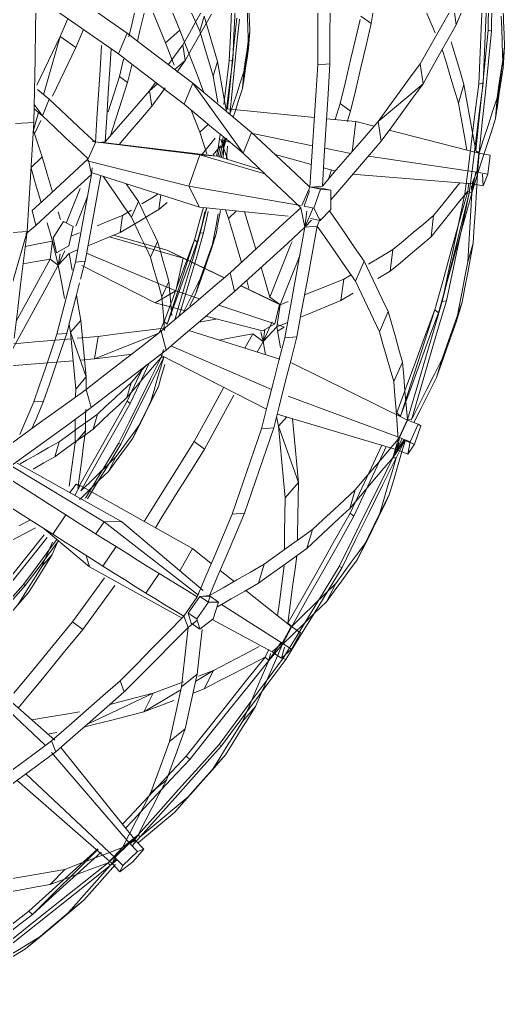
# Model space of a CAD drawing. Header units: inches. Extents: x -1427 to 2274, y -2183 to 260.
# Drawn here: x 799.29 to 802.6, y -437.82 to -431.18 of the extents above; entities that cross this region are included whole.
import ezdxf

# ---------------------------------------------------------------- set-up
doc = ezdxf.new("R2010")
doc.units = ezdxf.units.IN
doc.header["$MEASUREMENT"] = 0
doc.layers.add('G-IMPT', color=8, linetype='Continuous', lineweight=9)

# ---------------------------------------------------------------- blocks, each defined once
blk = doc.blocks.new('Family - ___-2596914-_A1004 - Light Fixture Schedule')
at = {"layer": 'G-IMPT'}
for p, q in [((-6.2291, -431.0868), (-6.2096, -431.2216)), ((-8.9147, -431.3013), (-8.8652, -431.1843)), ((-7.932, -431.1624), (-7.9623, -431.2651)), ((-6.7901, -431.2131), (-6.8608, -431.1614)), ((-8.7566, -431.2525), (-8.8094, -431.3766)), ((-9.0282, -431.6984), (-8.9147, -431.3013)), ((-8.8094, -431.3766), (-8.9147, -431.3013)), ((-8.5171, -431.4203), (-8.4587, -431.2787)), ((-8.0971, -431.2578), (-8.1949, -431.3449)), ((-7.6203, -431.2669), (-7.6693, -431.6552)), ((-7.6285, -431.3805), (-7.6203, -431.2669)), ((-5.9681, -431.2648), (-5.991, -431.2578)), ((-8.1367, -431.4974), (-8.1949, -431.3449)), ((-8.078, -431.3576), (-8.062, -431.466)), ((-5.8794, -431.3723), (-5.9411, -431.862)), ((-5.8897, -431.5155), (-5.8794, -431.3723)), ((-8.5107, -431.5741), (-8.4826, -431.4555)), ((-8.4265, -431.4965), (-8.4545, -431.6151)), ((-8.1327, -431.5258), (-8.062, -431.466)), ((-8.1186, -431.5439), (-8.062, -431.466)), ((-7.8403, -431.4711), (-7.8699, -431.5717)), ((-7.7602, -431.4681), (-7.7367, -431.4635)), ((-7.1559, -431.494), (-7.0724, -431.4868)), ((-6.4566, -431.4867), (-6.4365, -431.6234)), ((-8.4545, -431.6151), (-8.5107, -431.5741)), ((-7.6607, -431.5428), (-7.6693, -431.6552)), ((-8.2635, -431.6141), (-8.3048, -431.6711)), ((-8.3048, -431.6711), (-8.2497, -431.6246)), ((-8.0674, -431.764), (-8.008, -431.6203)), ((-8.008, -431.6203), (-7.6661, -432.0979)), ((-6.7427, -431.8822), (-6.4365, -431.6234)), ((-6.1568, -431.6299), (-6.1942, -431.7568)), ((-6.0558, -431.6261), (-6.0262, -431.6203)), ((-8.9904, -431.7301), (-9.0698, -431.6635)), ((-8.3048, -431.6711), (-8.2883, -431.7777)), ((-9.0923, -431.7647), (-9.0369, -431.8422)), ((-8.9904, -431.7301), (-9.0369, -431.8422)), ((-7.0373, -431.8682), (-7.0024, -431.7597)), ((-6.9316, -431.8115), (-7.0024, -431.7597)), ((-5.9303, -431.7203), (-5.9411, -431.862)), ((-9.0978, -431.9419), (-9.0631, -431.8204)), ((-9.0928, -431.7956), (-9.0369, -431.8422)), ((-7.9621, -431.955), (-8.0199, -431.8035)), ((-7.7762, -431.7943), (-7.1786, -431.854)), ((-6.9316, -431.8115), (-6.9554, -431.885)), ((-9.2204, -431.8949), (-9.0943, -431.8874)), ((-9.0467, -431.874), (-9.0909, -431.9667)), ((-7.9031, -431.9007), (-7.9621, -431.955)), ((-7.0956, -431.8623), (-6.8965, -431.8822)), ((-6.8965, -431.8822), (-6.921, -432.088)), ((-6.7707, -431.9145), (-6.8965, -431.8822)), ((-6.7427, -431.8822), (-6.7219, -432.0166)), ((-7.9128, -432.1024), (-7.9621, -431.955)), ((-7.8229, -431.9674), (-7.8349, -432.0628)), ((-7.6074, -431.9566), (-7.6661, -432.0979)), ((-7.6096, -431.9618), (-7.1908, -432.0471)), ((-6.0544, -432.0982), (-6.6671, -431.9411)), ((-8.6742, -432.026), (-8.7235, -432.1375)), ((-8.6947, -432.019), (-7.9619, -432.1087)), ((-8.6072, -432.0203), (-8.6522, -432.0242)), ((-8.6237, -432.0247), (-7.8424, -432.1184)), ((-7.819, -432.0481), (-7.869, -432.1099)), ((-7.839, -432.1195), (-7.819, -432.0481)), ((-7.8239, -432.0043), (-7.7564, -432.0228)), ((-7.7976, -432.0596), (-7.819, -432.0481)), ((-7.8148, -432.0112), (-7.7716, -432.1419)), ((-7.8113, -432.0584), (-7.802, -431.9848)), ((-7.7976, -432.0596), (-7.801, -432.0081)), ((-7.7976, -432.0596), (-7.7913, -431.9937)), ((-7.7785, -431.9948), (-7.7976, -432.0596)), ((-7.7864, -431.9978), (-7.7976, -432.0596)), ((-7.7729, -432.0501), (-7.7783, -432.1397)), ((-7.9619, -432.1087), (-8.0372, -432.3243)), ((-7.5162, -432.2392), (-7.9619, -432.1087)), ((-7.8424, -432.1184), (-7.9619, -432.1087)), ((-7.8349, -432.0628), (-7.8465, -432.1181)), ((-7.8349, -432.0628), (-7.8113, -432.0584)), ((-7.8275, -432.1234), (-7.8113, -432.0584)), ((-7.8252, -432.1241), (-7.8113, -432.0584)), ((-7.7976, -432.0596), (-7.8165, -432.127)), ((-7.8019, -432.1319), (-7.7976, -432.0596)), ((-7.4461, -432.1076), (-7.1989, -432.1751)), ((-7.1081, -432.064), (-6.9288, -432.1005)), ((-6.0529, -432.0961), (-6.0755, -432.0826)), ((-6.0699, -432.2286), (-6.0544, -432.0982)), ((-6.0529, -432.0961), (-6.0648, -432.2425)), ((-5.9778, -432.1117), (-6.0544, -432.0982)), ((-5.9934, -432.2421), (-5.9778, -432.1117)), ((-9.0392, -432.1234), (-9.1139, -432.1948)), ((-8.7394, -432.147), (-8.0372, -432.3243)), ((-8.7217, -432.1462), (-8.7015, -432.2435)), ((-7.5486, -432.2087), (-7.8424, -432.1184)), ((-6.8098, -432.1185), (-6.0699, -432.2286)), ((-8.6959, -432.199), (-8.7015, -432.2435)), ((-8.696, -432.232), (-7.9642, -432.4673)), ((-7.1164, -432.1977), (-7.0351, -432.2199)), ((-7.0617, -432.2126), (-7.0799, -432.2687)), ((-6.9216, -432.2404), (-6.102, -432.3082)), ((-6.0764, -432.2259), (-6.1029, -432.3721)), ((-6.0648, -432.2425), (-6.1029, -432.3721)), ((-6.0699, -432.2286), (-6.102, -432.3082)), ((-6.0699, -432.2286), (-5.9934, -432.2421)), ((-6.0255, -432.3217), (-6.0299, -432.2406)), ((-6.0255, -432.3217), (-5.9934, -432.2421)), ((-6.13, -432.3577), (-6.1239, -432.3027)), ((-6.1029, -432.3721), (-6.0956, -432.2946)), ((-6.102, -432.3082), (-6.0255, -432.3217)), ((-8.0372, -432.3243), (-7.2734, -432.4546)), ((-7.9642, -432.4673), (-8.0372, -432.3243)), ((-7.2086, -432.3298), (-7.2645, -432.4561)), ((-7.2479, -432.459), (-7.2119, -432.3559)), ((-7.1241, -432.3226), (-7.2032, -432.3293)), ((-7.1369, -432.3447), (-7.2032, -432.3309)), ((-7.1322, -432.3367), (-7.2032, -432.3309)), ((-7.1816, -432.4728), (-7.1369, -432.3447)), ((-7.0659, -432.3505), (-7.1369, -432.3447)), ((-7.0659, -432.3505), (-7.1322, -432.3367)), ((-7.0667, -432.4822), (-7.0659, -432.3505)), ((-6.3051, -433.1113), (-6.1202, -432.3707)), ((-6.15, -432.3762), (-6.1202, -432.3707)), ((-6.1029, -432.3721), (-6.13, -432.3577)), ((-6.1029, -432.3721), (-6.1064, -432.3208)), ((-8.4278, -432.5356), (-8.3808, -432.4277)), ((-8.2271, -432.3828), (-8.2402, -432.4822)), ((-8.1848, -432.4354), (-8.2402, -432.4822)), ((-9.1068, -432.4903), (-9.0823, -432.5919)), ((-8.9285, -432.4977), (-8.9125, -432.5516)), ((-8.4903, -432.5243), (-8.4291, -432.4874)), ((-7.9642, -432.4673), (-7.358, -432.5284)), ((-7.9579, -432.6456), (-7.9146, -432.4723)), ((-7.9271, -432.4999), (-7.9579, -432.6456)), ((-7.9352, -432.6421), (-7.9042, -432.4961)), ((-7.7651, -432.5445), (-7.7848, -432.4854)), ((-7.7111, -432.4929), (-7.7651, -432.5445)), ((-7.2709, -432.4704), (-7.2431, -432.6041)), ((-7.2479, -432.459), (-7.1816, -432.4728)), ((-7.1871, -432.4717), (-7.2431, -432.6041)), ((-7.2292, -432.4938), (-7.2431, -432.6041)), ((-7.1382, -432.5578), (-7.1816, -432.4728)), ((-7.1382, -432.5578), (-7.0667, -432.4822)), ((-8.9679, -432.7003), (-9.0048, -432.5743)), ((-8.8915, -432.5651), (-8.9621, -432.6767)), ((-8.8915, -432.5651), (-8.8259, -432.5984)), ((-8.4903, -432.5243), (-8.5064, -432.641)), ((-7.2431, -432.6041), (-7.1976, -432.5568)), ((-7.2045, -432.5439), (-7.1382, -432.5578)), ((-7.1382, -432.5474), (-7.1586, -432.597)), ((-6.3641, -432.5237), (-6.3819, -432.6691)), ((-9.3559, -433.3713), (-9.1417, -432.6333)), ((-9.2699, -432.6412), (-9.1417, -432.6333)), ((-9.1487, -432.6487), (-9.0823, -432.5919)), ((-8.8259, -432.5984), (-8.8561, -432.7306)), ((-8.8354, -432.6636), (-8.7829, -432.6424)), ((-7.9579, -432.6456), (-7.9352, -432.6421)), ((-7.2431, -432.6041), (-7.1586, -432.597)), ((-8.9679, -432.7003), (-8.9842, -432.8212)), ((-8.9679, -432.7003), (-8.928, -432.8622)), ((-8.9621, -432.6767), (-8.9402, -432.779)), ((-8.578, -432.6702), (-8.0746, -432.816)), ((-8.5508, -432.6591), (-8.185, -432.76)), ((-8.2984, -432.8093), (-8.2502, -432.7007)), ((-8.1838, -433.266), (-7.9987, -432.6904)), ((-7.9788, -432.7062), (-7.9987, -432.6904)), ((-7.8505, -432.6492), (-7.8808, -432.752)), ((-6.0931, -432.7133), (-6.1308, -432.8412)), ((-8.8561, -432.7306), (-8.9402, -432.779)), ((-8.8829, -432.7656), (-8.928, -432.8622)), ((-8.7961, -432.7594), (-8.8544, -432.7833)), ((-8.185, -432.76), (-8.0746, -432.816)), ((-7.7936, -432.9487), (-8.185, -432.76)), ((-6.6417, -432.7565), (-6.6612, -432.9052)), ((-8.928, -432.8622), (-8.9842, -432.8212)), ((-8.8544, -432.7833), (-8.928, -432.8622)), ((-8.9162, -432.7848), (-8.928, -432.8622)), ((-8.8544, -432.7833), (-8.8342, -432.8975)), ((-8.8113, -432.8421), (-8.7456, -432.8364)), ((-8.7768, -432.9597), (-8.7456, -432.8364)), ((-8.7354, -432.7814), (-8.1254, -433.0386)), ((-8.0746, -432.816), (-8.1254, -433.0386)), ((-7.7953, -432.9502), (-8.0746, -432.816)), ((-6.8979, -432.9726), (-6.8386, -432.8365)), ((-8.7681, -432.8662), (-8.2671, -433.1201)), ((-6.6612, -432.9052), (-6.7452, -432.9553)), ((-8.1728, -432.9738), (-8.2207, -433.0796)), ((-7.9585, -432.9561), (-7.9883, -433.0575)), ((-7.7543, -432.9154), (-7.7234, -433.0436)), ((-7.6256, -433.0214), (-7.6411, -432.9683)), ((-6.9767, -432.9583), (-6.997, -433.1054)), ((-6.9767, -432.9583), (-6.9281, -432.929)), ((-8.2671, -433.1201), (-8.1254, -433.0386)), ((-8.1254, -433.0386), (-7.9631, -433.0925)), ((-7.418, -433.1315), (-7.6812, -433.005)), ((-7.4835, -433.0982), (-7.6797, -433.0036)), ((-8.0301, -433.1404), (-7.9883, -433.0575)), ((-7.4835, -433.0982), (-7.418, -433.1315)), ((-7.4828, -433.0821), (-7.418, -433.1295)), ((-7.4119, -433.1339), (-7.358, -433.1122)), ((-6.9131, -433.0554), (-6.997, -433.1054)), ((-6.3051, -433.1113), (-6.2766, -433.1068)), ((-8.2671, -433.1201), (-8.0596, -433.1743)), ((-7.8318, -433.1361), (-7.4481, -433.2637)), ((-7.4481, -433.2637), (-7.418, -433.1315)), ((-7.4119, -433.1339), (-7.4359, -433.2849)), ((-6.5901, -433.8938), (-6.3567, -433.1677)), ((-6.3315, -433.1877), (-6.3567, -433.1677)), ((-6.1697, -433.1158), (-6.2079, -433.2454)), ((-8.7735, -433.2401), (-8.8455, -433.3213)), ((-7.969, -433.2533), (-7.8527, -433.2315)), ((-7.9194, -433.2109), (-7.5323, -433.3121)), ((-6.7347, -433.3178), (-6.6739, -433.1807)), ((-8.8455, -433.3213), (-8.8549, -433.2691)), ((-8.2399, -433.326), (-8.2041, -433.249)), ((-8.1838, -433.266), (-8.2041, -433.249)), ((-8.0353, -433.3099), (-7.4146, -433.5059)), ((-7.4481, -433.2637), (-7.5323, -433.3121)), ((-7.4663, -433.2507), (-7.5287, -433.3845)), ((-7.4359, -433.2849), (-7.5287, -433.3845)), ((-7.5164, -433.3037), (-7.5287, -433.3845)), ((-7.3624, -433.2548), (-7.4359, -433.2849)), ((-7.4359, -433.2849), (-7.4104, -433.429)), ((-7.4334, -433.2692), (-7.3856, -433.2873)), ((-7.4309, -433.3134), (-7.3856, -433.2873)), ((-8.9372, -433.3355), (-8.8702, -433.3297)), ((-8.7367, -433.6268), (-8.8455, -433.3213)), ((-8.8, -433.3627), (-8.6561, -433.3501)), ((-8.2452, -433.3301), (-8.681, -433.5036)), ((-8.6561, -433.3501), (-8.681, -433.5036)), ((-8.2249, -433.3144), (-8.1914, -433.4432)), ((-7.6529, -433.4306), (-7.5997, -433.3328)), ((-7.5287, -433.3845), (-7.5997, -433.3328)), ((-7.5448, -433.3195), (-7.5287, -433.3845)), ((-7.3815, -433.3591), (-7.2988, -433.3519)), ((-8.2103, -433.4397), (-8.2261, -433.4933)), ((-8.1584, -433.415), (-7.4717, -433.7125)), ((-7.5287, -433.3845), (-7.5684, -433.4573)), ((-7.5125, -433.475), (-7.5287, -433.3845)), ((-8.681, -433.5036), (-8.7777, -433.5117)), ((-8.2324, -433.4747), (-7.5061, -433.8473)), ((-8.2261, -433.4933), (-8.2079, -433.4927)), ((-6.3059, -433.5029), (-6.3436, -433.6308)), ((-6.5417, -433.9215), (-7.336, -433.5307)), ((-6.5762, -433.5253), (-6.6366, -433.6587)), ((-8.7367, -433.6268), (-8.8093, -433.7099)), ((-8.7367, -433.6268), (-8.738, -433.7115)), ((-8.4296, -433.6664), (-8.4592, -433.767)), ((-8.2445, -433.6925), (-8.4183, -434.0442)), ((-8.2445, -433.6925), (-8.2956, -433.7927)), ((-8.8099, -433.7636), (-8.8093, -433.7099)), ((-8.7378, -433.7115), (-8.703, -433.8366)), ((-7.358, -433.7574), (-6.597, -434.0405)), ((-9.0951, -433.7974), (-9.0282, -433.7916)), ((-8.4566, -433.7919), (-8.4365, -433.809)), ((-8.6604, -433.8808), (-8.6906, -433.9834)), ((-7.4247, -433.9635), (-7.4366, -433.8977)), ((-7.4321, -433.8802), (-6.613, -434.1248)), ((-7.3678, -433.8994), (-7.4247, -433.9635)), ((-6.5901, -433.8938), (-6.6157, -433.8723)), ((-8.3662, -433.9433), (-8.4183, -434.0442)), ((-7.5403, -433.9815), (-7.4559, -433.9742)), ((-7.2874, -434.3489), (-7.4247, -433.9635)), ((-6.5436, -433.9182), (-6.5999, -434.0394)), ((-6.597, -434.0405), (-6.5417, -433.9215)), ((-6.5436, -433.9182), (-6.5163, -433.9195)), ((-6.4695, -433.9505), (-6.5417, -433.9215)), ((-6.5247, -434.0695), (-6.4695, -433.9505)), ((-6.4955, -434.087), (-6.4514, -433.9614)), ((-6.4514, -433.9614), (-6.4695, -433.9505)), ((-8.7426, -433.995), (-8.8139, -434.077)), ((-6.597, -434.0405), (-6.613, -434.1248)), ((-6.597, -434.0405), (-6.5247, -434.0695)), ((-8.9227, -434.069), (-8.9528, -434.1715)), ((-8.5158, -434.0818), (-8.5002, -434.0857)), ((-7.9297, -434.1195), (-7.9998, -434.0684)), ((-6.6434, -434.1805), (-6.5788, -434.0478)), ((-6.6052, -434.0508), (-6.6434, -434.1805)), ((-6.6434, -434.1805), (-6.559, -434.0557)), ((-6.6033, -434.0752), (-6.6434, -434.1805)), ((-6.558, -434.0561), (-6.6206, -434.1797)), ((-6.613, -434.1248), (-6.5677, -434.058)), ((-6.5677, -434.058), (-6.4955, -434.087)), ((-6.5408, -434.1538), (-6.5247, -434.0695)), ((-6.5408, -434.1538), (-6.4955, -434.087)), ((-8.5344, -434.1727), (-8.5857, -434.2718)), ((-6.613, -434.1248), (-6.5408, -434.1538)), ((-9.2505, -434.2342), (-8.6149, -434.6159)), ((-9.2089, -434.2163), (-8.4974, -434.6143)), ((-6.6434, -434.1805), (-6.6206, -434.1797)), ((-8.8066, -434.3599), (-8.8496, -434.4173)), ((-8.778, -434.3688), (-8.8156, -434.4363)), ((-8.8066, -434.3599), (-8.7829, -434.3734)), ((-8.8066, -434.3599), (-8.7829, -434.3673)), ((-8.778, -434.3688), (-8.012, -434.7984)), ((-7.2874, -434.3489), (-7.379, -434.4537)), ((-6.9001, -434.3988), (-6.9375, -434.5256)), ((-6.6667, -434.4318), (-6.8858, -434.8754)), ((-6.6667, -434.4318), (-6.7311, -434.5581)), ((-8.9654, -434.7013), (-8.8771, -434.5699)), ((-7.7395, -434.564), (-7.6551, -434.5567)), ((-6.9341, -434.5571), (-6.9088, -434.5787)), ((-9.1969, -434.6448), (-9.1187, -434.6038)), ((-8.6727, -434.6983), (-8.6149, -434.6159)), ((-8.4974, -434.6143), (-8.6149, -434.6159)), ((-8.6149, -434.6159), (-7.9706, -435.1184)), ((-7.9383, -435.0853), (-8.4974, -434.6143)), ((-9.0235, -434.6643), (-8.7146, -434.9239)), ((-7.1912, -434.6692), (-7.2294, -434.7986)), ((-8.9331, -434.756), (-8.969, -434.8392)), ((-6.8202, -434.7481), (-6.8858, -434.8754)), ((-8.5335, -434.7858), (-8.6236, -434.9199)), ((-8.012, -434.7984), (-8.0971, -434.9515)), ((-7.8829, -434.9003), (-8.012, -434.7984)), ((-8.969, -434.8392), (-9.0401, -434.9214)), ((-8.7373, -434.8471), (-8.7146, -434.9239)), ((-8.0823, -435.2745), (-8.7146, -434.9239)), ((-8.2397, -434.9692), (-8.3297, -435.1031)), ((-7.7264, -435.0238), (-7.8219, -434.9484)), ((-7.522, -434.9066), (-7.5601, -435.0359)), ((-7.0088, -434.9227), (-6.9891, -434.9277)), ((-9.1318, -435.1002), (-9.2043, -435.1837)), ((-9.1534, -435.0524), (-9.1664, -435.0446)), ((-7.3366, -435.3314), (-7.6475, -435.0861)), ((-7.0323, -435.0374), (-7.097, -435.1624)), ((-7.9799, -435.1279), (-8.0701, -435.2622)), ((-7.9612, -435.1263), (-8.0407, -435.2396)), ((-7.9821, -435.28), (-7.9024, -435.1664)), ((-7.9609, -435.1263), (-7.8953, -435.1206)), ((-7.9609, -435.126), (-7.892, -435.1251)), ((-7.9609, -435.126), (-7.9024, -435.1664)), ((-7.9063, -435.172), (-7.8911, -435.125)), ((-7.9024, -435.1664), (-7.8326, -435.1654)), ((-7.8326, -435.1654), (-7.8911, -435.125)), ((-7.8692, -435.2785), (-7.8326, -435.1654)), ((-7.8142, -435.1818), (-7.3996, -435.4446)), ((-8.8314, -435.3009), (-8.7613, -435.3521)), ((-8.0701, -435.2622), (-8.0415, -435.3377)), ((-7.9798, -435.2878), (-8.0415, -435.3377)), ((-8.0407, -435.2396), (-7.9821, -435.28)), ((-8.0407, -435.2396), (-8.0202, -435.3089)), ((-7.9821, -435.28), (-7.9616, -435.3493)), ((-7.9616, -435.3493), (-7.8692, -435.2785)), ((-7.8766, -435.2842), (-7.4671, -435.5058)), ((-8.0202, -435.3089), (-7.9616, -435.3493)), ((-7.3996, -435.4446), (-7.3366, -435.3314)), ((-7.3335, -435.331), (-7.3992, -435.458)), ((-7.3591, -435.3092), (-7.3335, -435.331)), ((-7.2725, -435.3742), (-7.3346, -435.3327)), ((-7.3355, -435.4874), (-7.2725, -435.3742)), ((-7.4887, -435.4886), (-7.5158, -435.5414)), ((-7.4058, -435.4381), (-7.4902, -435.5632)), ((-7.3992, -435.458), (-7.4902, -435.5632)), ((-7.3996, -435.4446), (-7.4671, -435.5058)), ((-7.403, -435.5486), (-7.3817, -435.4731)), ((-7.403, -435.5486), (-7.3355, -435.4874)), ((-7.3996, -435.4446), (-7.3355, -435.4874)), ((-9.6555, -435.5449), (-9.0202, -436.1397)), ((-9.6125, -435.5283), (-8.9514, -436.1084)), ((-7.4902, -435.5632), (-7.5158, -435.5414)), ((-7.4902, -435.5632), (-7.4774, -435.5152)), ((-7.4623, -435.509), (-7.403, -435.5486)), ((-7.3732, -435.556), (-7.3914, -435.5485)), ((-7.868, -435.6328), (-7.9892, -435.7046)), ((-7.9707, -435.6715), (-7.868, -435.6328)), ((-7.868, -435.6328), (-7.9324, -435.7581)), ((-7.9786, -435.6565), (-8.0864, -435.7438)), ((-8.5059, -435.7035), (-8.4773, -435.7788)), ((-8.0911, -435.765), (-8.3439, -435.9147)), ((-7.9324, -435.7581), (-8.0072, -435.7865)), ((-8.2789, -435.7874), (-8.7287, -435.9988)), ((-8.2789, -435.7874), (-8.3439, -435.9147)), ((-7.5805, -435.8781), (-7.6702, -435.9817)), ((-8.0609, -436.0305), (-8.1688, -436.1179)), ((-8.9371, -436.0556), (-9.0033, -436.0672)), ((-8.9448, -436.1879), (-8.9734, -436.1125)), ((-8.9106, -436.1579), (-8.3984, -436.7963)), ((-7.8131, -436.147), (-7.8295, -436.1372)), ((-8.9753, -436.1919), (-8.4415, -436.813)), ((-8.0297, -436.2393), (-8.0549, -436.2178)), ((-7.7859, -436.2073), (-7.8773, -436.3126)), ((-8.5418, -436.909), (-9.1492, -436.3388)), ((-8.0403, -436.4956), (-7.8773, -436.3126)), ((-8.5608, -436.9517), (-9.2107, -436.3822)), ((-8.1899, -436.3804), (-8.2957, -436.4661)), ((-8.0403, -436.4956), (-8.1313, -436.5995)), ((-8.3823, -436.7549), (-8.5882, -436.9462)), ((-8.3823, -436.7549), (-8.4904, -436.8423)), ((-8.3823, -436.7549), (-8.4332, -436.8108)), ((-8.3823, -436.7549), (-8.4154, -436.8039)), ((-8.3699, -436.7696), (-8.3823, -436.7549)), ((-8.4415, -436.813), (-8.5418, -436.909)), ((-8.3984, -436.7963), (-8.4415, -436.813)), ((-8.4415, -436.813), (-8.3876, -436.8693)), ((-8.3699, -436.7696), (-8.4242, -436.8311)), ((-8.3984, -436.7963), (-8.3445, -436.8527)), ((-8.6554, -436.8537), (-9.1053, -437.2988)), ((-8.4904, -436.8423), (-8.5882, -436.9462)), ((-8.3876, -436.8693), (-8.4879, -436.9653)), ((-8.3445, -436.8527), (-8.4182, -436.9384)), ((-8.3876, -436.8693), (-8.3445, -436.8527)), ((-8.5726, -436.9643), (-8.5882, -436.9462)), ((-8.5318, -436.9194), (-8.5726, -436.9643)), ((-8.5254, -436.9261), (-8.5726, -436.9643)), ((-8.5418, -436.909), (-8.5608, -436.9517)), ((-8.5068, -437.008), (-8.5608, -436.9517)), ((-8.5418, -436.909), (-8.4879, -436.9653)), ((-8.5068, -437.008), (-8.4182, -436.9384)), ((-8.8843, -436.991), (-8.9835, -437.0943)), ((-8.4879, -436.9653), (-8.5068, -437.008)), ((-8.7542, -437.2006), (-8.8609, -437.2869)), ((-9.1289, -437.2768), (-9.1053, -437.2988)), ((-9.0435, -437.446), (-9.1517, -437.5335))]:
    blk.add_line(p, q, dxfattribs=at)
at = {"layer": 'G-IMPT', "flags": 128}
for points in [[(-8.1949, -431.3449), (-8.2693, -431.1668), (-8.3437, -430.9886), (-8.4181, -430.8105), (-8.4925, -430.6324)], [(-8.3617, -430.6195), (-8.3173, -430.7264), (-8.2439, -430.9036), (-8.1705, -431.0807), (-8.0971, -431.2578)], [(-7.729, -430.7831), (-7.7368, -430.9543), (-7.7446, -431.1256), (-7.7524, -431.2969), (-7.7602, -431.4681)], [(-7.1555, -430.7509), (-7.1556, -430.9367), (-7.1557, -431.1225), (-7.1558, -431.3082), (-7.1559, -431.494)], [(-7.0724, -431.4868), (-7.0721, -431.301), (-7.0717, -431.1152), (-7.0713, -430.9294), (-7.0709, -430.7436)], [(-6.2096, -431.2216), (-6.1613, -431.1067), (-6.113, -430.9918), (-6.0647, -430.8769), (-6.0164, -430.762)], [(-6.0164, -430.762), (-6.0263, -430.9781), (-6.0361, -431.1941), (-6.046, -431.4101), (-6.0558, -431.6261)], [(-6.0262, -431.6203), (-6.0163, -431.4043), (-6.0063, -431.1883), (-5.9963, -430.9722), (-5.9864, -430.7562)], [(-5.991, -431.2578), (-5.9891, -431.0739), (-5.9871, -430.89), (-5.9856, -430.7466)], [(-5.9625, -430.746), (-5.9641, -430.8956), (-5.9661, -431.0802), (-5.9681, -431.2648)], [(-7.7367, -431.4635), (-7.7288, -431.2923), (-7.7209, -431.121), (-7.7131, -430.9497), (-7.7061, -430.7991)], [(-6.7287, -430.8336), (-6.7412, -430.9108), (-6.7656, -431.0619), (-6.7901, -431.2131)], [(-8.4587, -431.2787), (-8.5993, -431.1796), (-8.7398, -431.0804), (-8.8804, -430.9812), (-9.0209, -430.882)], [(-7.9623, -431.2651), (-7.9953, -431.1899), (-8.0284, -431.1146), (-8.0614, -431.0394), (-8.0945, -430.9641)], [(-7.6203, -431.2669), (-7.6229, -431.1971), (-7.6255, -431.1273), (-7.6281, -431.0574), (-7.6307, -430.9876)], [(-9.0943, -431.8874), (-9.0908, -431.672), (-9.0872, -431.4566), (-9.0837, -431.2412), (-9.0801, -431.0258)], [(-9.0801, -431.0258), (-8.9394, -431.1245), (-8.7986, -431.2231), (-8.6578, -431.3217), (-8.5171, -431.4203)], [(-7.8976, -431.0406), (-7.9427, -431.1198), (-7.9878, -431.1991), (-8.0329, -431.2783), (-8.078, -431.3576)], [(-6.3524, -431.2752), (-6.3941, -431.1802), (-6.4358, -431.0853), (-6.4775, -430.9904)], [(-5.8794, -431.3723), (-5.8827, -431.2842), (-5.8859, -431.1962), (-5.8892, -431.1081), (-5.8925, -431.0201)], [(-8.4463, -431.3021), (-8.4265, -431.2183), (-8.3984, -431.0997)], [(-7.6386, -431.0993), (-7.6361, -431.1696), (-7.6335, -431.2399), (-7.631, -431.3102), (-7.6285, -431.3805)], [(-6.2291, -431.0868), (-6.286, -431.1868), (-6.3429, -431.2868), (-6.3998, -431.3867), (-6.4566, -431.4867)], [(-8.3423, -431.1407), (-8.3704, -431.2593), (-8.3877, -431.3326)], [(-8.062, -431.466), (-8.0171, -431.3864), (-7.9721, -431.3067), (-7.9271, -431.2271), (-7.8822, -431.1474)], [(-7.932, -431.1624), (-7.909, -431.2396), (-7.8861, -431.3168), (-7.8632, -431.394), (-7.8403, -431.4711)], [(-7.7722, -431.7947), (-7.7591, -431.6665), (-7.7423, -431.503), (-7.7256, -431.3396), (-7.7088, -431.1761)], [(-7.6907, -431.1817), (-7.7075, -431.3464), (-7.7243, -431.5112), (-7.7411, -431.676), (-7.7569, -431.8311)], [(-7.0024, -431.7597), (-6.967, -431.6102), (-6.9316, -431.4606), (-6.8962, -431.311), (-6.8662, -431.1843)], [(-5.9024, -431.1609), (-5.8992, -431.2496), (-5.8961, -431.3382), (-5.8929, -431.4269), (-5.8897, -431.5155)], [(-6.7901, -431.2131), (-6.8254, -431.3627), (-6.8608, -431.5123), (-6.8962, -431.6619), (-6.9316, -431.8115)], [(-6.4365, -431.6234), (-6.3798, -431.523), (-6.3231, -431.4225), (-6.2664, -431.3221), (-6.2096, -431.2216)], [(-9.0737, -431.6329), (-8.9942, -431.4671), (-8.9147, -431.3013)], [(-8.008, -431.6203), (-8.1207, -431.5349), (-8.2334, -431.4495), (-8.3461, -431.3641), (-8.4587, -431.2787)], [(-8.0971, -431.2578), (-8.0387, -431.4093), (-7.9803, -431.5609), (-7.9332, -431.6831)], [(-7.8699, -431.5717), (-7.893, -431.4951), (-7.9161, -431.4184), (-7.9392, -431.3418), (-7.9623, -431.2651)], [(-7.6607, -431.5428), (-7.6506, -431.4738), (-7.6405, -431.4048), (-7.6304, -431.3359), (-7.6203, -431.2669)], [(-6.0755, -432.0826), (-6.0544, -431.8764), (-6.0333, -431.6702), (-6.0121, -431.464), (-5.991, -431.2578)], [(-5.9681, -431.2648), (-5.9893, -431.4726), (-6.0105, -431.6805), (-6.0317, -431.8883), (-6.0529, -432.0961)], [(-8.8094, -431.3766), (-8.8885, -431.5424), (-8.9676, -431.7082)], [(-8.6324, -431.3634), (-8.6428, -431.5291), (-8.6533, -431.6947), (-8.6638, -431.8604), (-8.6742, -432.026)], [(-8.6072, -432.0203), (-8.5969, -431.8547), (-8.5867, -431.689), (-8.5764, -431.5234), (-8.5679, -431.3847)], [(-8.078, -431.3576), (-8.1347, -431.436), (-8.176, -431.493)], [(-7.6285, -431.3805), (-7.6387, -431.4491), (-7.6489, -431.5178), (-7.6591, -431.5865), (-7.6693, -431.6552)], [(-6.2436, -431.3379), (-6.2146, -431.4352), (-6.1857, -431.5326), (-6.1568, -431.6299)], [(-5.9303, -431.7203), (-5.9176, -431.6333), (-5.9048, -431.5463), (-5.8921, -431.4593), (-5.8794, -431.3723)], [(-8.5171, -431.4203), (-8.4047, -431.5062), (-8.2922, -431.5921), (-8.1798, -431.678), (-8.0674, -431.764)], [(-6.1942, -431.7568), (-6.2233, -431.6601), (-6.2524, -431.5634), (-6.2815, -431.4667), (-6.3047, -431.3899)], [(-7.8403, -431.4711), (-7.8242, -431.5608), (-7.8081, -431.6506), (-7.7919, -431.7403), (-7.779, -431.8126)], [(-7.7602, -431.4681), (-7.7789, -431.6168), (-7.7975, -431.7655)], [(-7.7803, -431.8114), (-7.774, -431.761), (-7.7554, -431.6123), (-7.7367, -431.4635)], [(-7.1559, -431.494), (-7.1691, -431.703), (-7.1823, -431.9119), (-7.1955, -432.1209), (-7.2086, -432.3298)], [(-7.1241, -432.3226), (-7.1112, -432.1137), (-7.0983, -431.9047), (-7.0853, -431.6958), (-7.0724, -431.4868)], [(-6.4566, -431.4867), (-6.5281, -431.5856), (-6.5997, -431.6844), (-6.6712, -431.7833), (-6.7427, -431.8822)], [(-5.8897, -431.5155), (-5.9026, -431.6022), (-5.9154, -431.6888), (-5.9283, -431.7754), (-5.9411, -431.862)], [(-8.5885, -431.8161), (-8.5496, -431.6951), (-8.5107, -431.5741)], [(-7.838, -431.7522), (-7.854, -431.662), (-7.8699, -431.5717)], [(-7.7552, -431.8325), (-7.7336, -431.7663), (-7.7093, -431.6918), (-7.685, -431.6173), (-7.6607, -431.5428)], [(-8.4545, -431.6151), (-8.4937, -431.7359), (-8.5329, -431.8568), (-8.5721, -431.9776)], [(-8.2883, -431.7777), (-8.2317, -431.6998), (-8.1975, -431.6527)], [(-7.6074, -431.9566), (-7.7076, -431.8725), (-7.8077, -431.7884), (-7.9079, -431.7043), (-8.008, -431.6203)], [(-6.7219, -432.0166), (-6.6505, -431.9183), (-6.5792, -431.82), (-6.5078, -431.7217), (-6.4365, -431.6234)], [(-6.1568, -431.6299), (-6.1365, -431.7431), (-6.1162, -431.8562), (-6.0959, -431.9694), (-6.0755, -432.0826)], [(-6.0558, -431.6261), (-6.0793, -431.8136), (-6.1029, -432.0011), (-6.1264, -432.1887), (-6.15, -432.3762)], [(-6.1202, -432.3707), (-6.0967, -432.1831), (-6.0732, -431.9955), (-6.0497, -431.8079), (-6.0262, -431.6203)], [(-8.3048, -431.6711), (-8.3804, -431.7584), (-8.456, -431.8457), (-8.5316, -431.933), (-8.6072, -432.0203)], [(-7.6693, -431.6552), (-7.6938, -431.7306), (-7.7183, -431.806), (-7.733, -431.8512)], [(-8.6742, -432.026), (-8.7532, -431.9521), (-8.8323, -431.8781), (-8.9113, -431.8041), (-8.9904, -431.7301)], [(-8.5133, -432.0388), (-8.4383, -431.9517), (-8.3633, -431.8647), (-8.2883, -431.7777)], [(-8.0674, -431.764), (-7.9671, -431.8474), (-7.8667, -431.9309), (-7.7664, -432.0144), (-7.6661, -432.0979)], [(-6.1377, -432.0769), (-6.154, -431.9845), (-6.1741, -431.8706), (-6.1942, -431.7568)], [(-6.0529, -432.0961), (-6.0223, -432.0022), (-5.9916, -431.9082), (-5.961, -431.8142), (-5.9303, -431.7203)], [(-9.0369, -431.8422), (-8.9585, -431.916), (-8.8802, -431.9899), (-8.8019, -432.0637), (-8.7235, -432.1375)], [(-9.1417, -432.6333), (-9.1299, -432.4468), (-9.118, -432.2603), (-9.1062, -432.0739), (-9.0943, -431.8874)], [(-6.7427, -431.8822), (-6.838, -431.9923), (-6.9334, -432.1024), (-7.0287, -432.2125), (-7.1241, -432.3226)], [(-5.9411, -431.862), (-5.972, -431.9571), (-6.0029, -432.0522), (-6.0339, -432.1474), (-6.0648, -432.2425)], [(-9.098, -431.9453), (-9.0777, -432.0067), (-9.0392, -432.1234)], [(-7.2086, -432.3298), (-7.3083, -432.2365), (-7.408, -432.1432), (-7.5077, -432.0499), (-7.6074, -431.9566)], [(-7.9516, -432.1138), (-7.9054, -432.0563), (-7.8558, -431.9945)], [(-7.0663, -432.4162), (-7.0057, -432.3459), (-6.9111, -432.2361), (-6.8165, -432.1263), (-6.7219, -432.0166)], [(-7.6661, -432.0979), (-7.5673, -432.1911), (-7.4685, -432.2842), (-7.3697, -432.3773), (-7.2709, -432.4704)], [(-8.7235, -432.1375), (-8.8193, -432.2257), (-8.9152, -432.3139), (-9.011, -432.4021), (-9.1068, -432.4903)], [(-9.0392, -432.1234), (-9.0023, -432.2482), (-8.9684, -432.3629)], [(-9.0458, -432.4342), (-9.0785, -432.3223), (-9.1142, -432.2002)], [(-9.0823, -432.5919), (-8.9871, -432.5048), (-8.8919, -432.4177), (-8.7967, -432.3306), (-8.7015, -432.2435)], [(-8.7015, -432.2435), (-8.729, -432.3931), (-8.7564, -432.5428), (-8.7838, -432.6924), (-8.8113, -432.8421)], [(-6.0648, -432.2425), (-6.0718, -432.3602), (-6.0789, -432.4779), (-6.086, -432.5956), (-6.0931, -432.7133)], [(-8.7456, -432.8364), (-8.7179, -432.6868), (-8.6901, -432.5371), (-8.6623, -432.3875), (-8.637, -432.251)], [(-8.6221, -432.2557), (-8.5829, -432.3123), (-8.5312, -432.3867), (-8.4795, -432.4612), (-8.4278, -432.5356)], [(-8.3808, -432.4277), (-8.4327, -432.3523), (-8.4641, -432.3066)], [(-6.3641, -432.5237), (-6.3015, -432.4458), (-6.2389, -432.3679), (-6.1854, -432.3013)], [(-8.8714, -432.5718), (-8.8353, -432.4814), (-8.779, -432.3403)], [(-8.3575, -432.4443), (-8.2911, -432.4043), (-8.2456, -432.3768)], [(-6.13, -432.3577), (-6.193, -432.4355), (-6.256, -432.5134), (-6.3189, -432.5912), (-6.3819, -432.6691)], [(-6.3567, -433.1677), (-6.3, -432.9652), (-6.2433, -432.7627), (-6.1867, -432.5602), (-6.13, -432.3577)], [(-6.1029, -432.3721), (-6.1601, -432.576), (-6.2172, -432.7799), (-6.2744, -432.9838), (-6.3315, -433.1877)], [(-6.15, -432.3762), (-6.1888, -432.56), (-6.2276, -432.7437), (-6.2664, -432.9275), (-6.3051, -433.1113)], [(-6.2766, -433.1068), (-6.2375, -432.9228), (-6.1984, -432.7387), (-6.1593, -432.5547), (-6.1202, -432.3707)], [(-6.1308, -432.8412), (-6.1238, -432.724), (-6.1169, -432.6067), (-6.1099, -432.4894), (-6.1029, -432.3721)], [(-8.7281, -432.3931), (-8.7793, -432.5223), (-8.809, -432.597)], [(-8.2502, -432.7007), (-8.2829, -432.6324), (-8.3155, -432.5642), (-8.3482, -432.496), (-8.3808, -432.4277)], [(-8.2402, -432.4822), (-8.3067, -432.5219), (-8.3733, -432.5616), (-8.4399, -432.6013), (-8.5064, -432.641)], [(-7.9987, -432.6904), (-7.9538, -432.5298), (-7.9371, -432.4701)], [(-7.9133, -432.4725), (-7.9335, -432.5445), (-7.9788, -432.7062)], [(-7.8808, -432.752), (-7.8655, -432.6719), (-7.8502, -432.5917), (-7.8349, -432.5116)], [(-7.8201, -432.4896), (-7.8353, -432.5694), (-7.8505, -432.6492)], [(-7.2709, -432.4704), (-7.3917, -432.5817), (-7.5126, -432.6929), (-7.6334, -432.8042), (-7.7543, -432.9154)], [(-7.6555, -432.4985), (-7.6225, -432.61), (-7.5797, -432.7547)], [(-6.8386, -432.8365), (-6.904, -432.7413), (-6.9694, -432.6461), (-7.0349, -432.5509), (-7.0756, -432.4916)], [(-8.6628, -432.5939), (-8.5766, -432.5591), (-8.4903, -432.5243)], [(-8.4278, -432.5356), (-8.3955, -432.6041), (-8.3631, -432.6725), (-8.3308, -432.7409), (-8.2984, -432.8093)], [(-7.6773, -432.8446), (-7.7186, -432.7034), (-7.7651, -432.5445)], [(-6.6417, -432.7565), (-6.5723, -432.6983), (-6.5029, -432.6401), (-6.4335, -432.5819), (-6.3641, -432.5237)], [(-9.2289, -433.3626), (-9.2071, -433.1803), (-9.1853, -432.998), (-9.1635, -432.8156), (-9.1417, -432.6333)], [(-8.5064, -432.641), (-8.5934, -432.6765), (-8.6804, -432.7121), (-8.726, -432.7308)], [(-7.9579, -432.6456), (-8.0051, -432.8056), (-8.0524, -432.9655), (-8.0996, -433.1254), (-8.1323, -433.2359)], [(-8.1037, -433.2131), (-8.0778, -433.1253), (-8.0303, -432.9642), (-7.9827, -432.8031), (-7.9352, -432.6421)], [(-7.7234, -433.0436), (-7.6033, -432.9337), (-7.4832, -432.8238), (-7.3632, -432.714), (-7.2431, -432.6041)], [(-7.2431, -432.6041), (-7.2777, -432.7928), (-7.3123, -432.9816), (-7.3469, -433.1703), (-7.3815, -433.3591)], [(-7.2988, -433.3519), (-7.2637, -433.1632), (-7.2287, -432.9745), (-7.1936, -432.7857), (-7.1586, -432.597)], [(-7.1586, -432.597), (-7.0934, -432.6909), (-7.0283, -432.7848), (-6.9631, -432.8787), (-6.8979, -432.9726)], [(-9.1539, -432.7352), (-9.0764, -432.7206), (-8.9679, -432.7003)], [(-8.1728, -432.9738), (-8.1922, -432.9056), (-8.2115, -432.8373), (-8.2309, -432.769), (-8.2502, -432.7007)], [(-8.2041, -433.249), (-8.1527, -433.1093), (-8.1014, -432.9697), (-8.0501, -432.83), (-7.9987, -432.6904)], [(-7.9788, -432.7062), (-8.0301, -432.8462), (-8.0813, -432.9861), (-8.1325, -433.1261), (-8.1838, -433.266)], [(-7.8505, -432.6492), (-7.8775, -432.7259), (-7.9045, -432.8026), (-7.9315, -432.8793), (-7.9585, -432.9561)], [(-7.4828, -433.0821), (-7.4118, -432.9041), (-7.3408, -432.7262), (-7.3315, -432.7029)], [(-6.3819, -432.6691), (-6.4517, -432.7281), (-6.5216, -432.7871), (-6.5914, -432.8462), (-6.6612, -432.9052)], [(-6.0931, -432.7133), (-6.1122, -432.8139), (-6.1314, -432.9145), (-6.1506, -433.0151), (-6.1697, -433.1158)], [(-7.9883, -433.0575), (-7.9614, -432.9811), (-7.9346, -432.9047), (-7.9077, -432.8284), (-7.8808, -432.752)], [(-6.8092, -432.8574), (-6.7255, -432.8069), (-6.6417, -432.7565)], [(-9.2149, -433.2453), (-9.1428, -433.1128), (-9.0635, -432.967), (-8.9842, -432.8212)], [(-8.9842, -432.8212), (-9.0934, -432.8413), (-9.1682, -432.855)], [(-8.8113, -432.8421), (-8.8427, -432.9654), (-8.8742, -433.0888), (-8.9057, -433.2122), (-8.9372, -433.3355)], [(-8.2984, -432.8093), (-8.279, -432.8769), (-8.2596, -432.9444), (-8.2401, -433.012), (-8.2207, -433.0796)], [(-7.2767, -432.7928), (-7.3413, -432.9557), (-7.4119, -433.1339)], [(-6.6739, -433.1807), (-6.7151, -433.0947), (-6.7562, -433.0086), (-6.7974, -432.9225), (-6.8386, -432.8365)], [(-6.2079, -433.2454), (-6.1886, -433.1444), (-6.1693, -433.0433), (-6.1501, -432.9423), (-6.1308, -432.8412)], [(-8.928, -432.8622), (-9.0074, -433.0079), (-9.0869, -433.1536), (-9.1664, -433.2993), (-9.2409, -433.4359)], [(-8.8867, -433.0918), (-8.9073, -432.977), (-8.928, -432.8622)], [(-7.543, -432.8786), (-7.5294, -432.9247), (-7.4828, -433.0821)], [(-7.7543, -432.9154), (-7.8719, -433.0152), (-7.9896, -433.1149), (-8.1072, -433.2146), (-8.2249, -433.3144)], [(-8.1534, -433.2075), (-8.1599, -433.1296), (-8.1663, -433.0517), (-8.1728, -432.9738)], [(-7.9585, -432.9561), (-8.0002, -433.0386), (-8.0419, -433.1212), (-8.0755, -433.1877)], [(-7.2458, -433.0669), (-7.1943, -433.0461), (-7.0855, -433.0022), (-6.9767, -432.9583)], [(-6.8979, -432.9726), (-6.8571, -433.0589), (-6.8163, -433.1452), (-6.7755, -433.2315), (-6.7347, -433.3178)], [(-8.8702, -433.3297), (-8.8391, -433.2064), (-8.8079, -433.0831), (-8.7829, -432.9838)], [(-8.1914, -433.4432), (-8.0744, -433.3433), (-7.9574, -433.2434), (-7.8404, -433.1435), (-7.7234, -433.0436)], [(-8.804, -433.0677), (-8.7937, -433.1259), (-8.7735, -433.2401)], [(-8.2207, -433.0796), (-8.2145, -433.1573), (-8.2082, -433.235), (-8.2023, -433.3084)], [(-6.997, -433.1054), (-7.1067, -433.1503), (-7.2165, -433.1952), (-7.274, -433.2187)], [(-6.3051, -433.1113), (-6.3648, -433.313), (-6.4244, -433.5148), (-6.484, -433.7165), (-6.5436, -433.9182)], [(-6.5163, -433.9195), (-6.4564, -433.7163), (-6.3964, -433.5131), (-6.3365, -433.31), (-6.2766, -433.1068)], [(-6.6157, -433.8723), (-6.5509, -433.6962), (-6.4862, -433.52), (-6.4214, -433.3439), (-6.3567, -433.1677)], [(-6.1697, -433.1158), (-6.2038, -433.2125), (-6.2378, -433.3093), (-6.2718, -433.4061), (-6.3059, -433.5029)], [(-8.7735, -433.2401), (-8.7643, -433.3368), (-8.7551, -433.4335), (-8.7459, -433.5301), (-8.7367, -433.6268)], [(-6.5762, -433.5253), (-6.6007, -433.4391), (-6.6251, -433.353), (-6.6495, -433.2669), (-6.6739, -433.1807)], [(-6.3315, -433.1877), (-6.3962, -433.3642), (-6.4608, -433.5408), (-6.5254, -433.7173), (-6.5901, -433.8938)], [(-8.6561, -433.3501), (-8.5237, -433.3333), (-8.3912, -433.3164), (-8.2587, -433.2996), (-8.1984, -433.2919)], [(-6.3436, -433.6308), (-6.3096, -433.5345), (-6.2757, -433.4381), (-6.2418, -433.3418), (-6.2079, -433.2454)], [(-9.2315, -433.4004), (-9.0877, -433.3878), (-8.9438, -433.3752), (-8.8413, -433.3663)], [(-8.9372, -433.3355), (-8.9766, -433.451), (-9.0161, -433.5665), (-9.0556, -433.6819), (-9.0951, -433.7974)], [(-9.0282, -433.7916), (-8.9887, -433.6761), (-8.9492, -433.5607), (-8.9097, -433.4452), (-8.8702, -433.3297)], [(-8.8093, -433.7099), (-8.8183, -433.6127), (-8.8274, -433.5156), (-8.8365, -433.4184), (-8.8455, -433.3213)], [(-8.2249, -433.3144), (-8.3531, -433.4137), (-8.4813, -433.513), (-8.6096, -433.6122), (-8.7378, -433.7115)], [(-7.5997, -433.3328), (-7.7374, -433.3581), (-7.8293, -433.3749)], [(-7.3815, -433.3591), (-7.4212, -433.5147), (-7.4609, -433.6703), (-7.5006, -433.8259), (-7.5403, -433.9815)], [(-7.4559, -433.9742), (-7.4166, -433.8186), (-7.3773, -433.6631), (-7.338, -433.5075), (-7.2988, -433.3519)], [(-6.7347, -433.3178), (-6.7102, -433.403), (-6.6857, -433.4882), (-6.6611, -433.5734), (-6.6366, -433.6587)], [(-8.703, -433.8366), (-8.5751, -433.7382), (-8.4472, -433.6399), (-8.3193, -433.5415), (-8.1914, -433.4432)], [(-8.426, -433.4701), (-8.5484, -433.4862), (-8.681, -433.5036)], [(-8.2261, -433.4933), (-8.2985, -433.6404), (-8.3709, -433.7875), (-8.4434, -433.9347), (-8.5158, -434.0818)], [(-8.5002, -434.0857), (-8.4271, -433.9375), (-8.3541, -433.7892), (-8.281, -433.641), (-8.2079, -433.4927)], [(-8.4592, -433.767), (-8.4009, -433.6986), (-8.3427, -433.6301), (-8.2844, -433.5617), (-8.2261, -433.4933)], [(-8.2079, -433.4927), (-8.2299, -433.5677), (-8.2518, -433.6427), (-8.2737, -433.7177), (-8.2956, -433.7927)], [(-6.3059, -433.5029), (-6.3585, -433.607), (-6.4111, -433.7112), (-6.4637, -433.8153), (-6.5163, -433.9195)], [(-8.8274, -433.5158), (-8.9686, -433.5276), (-9.1124, -433.5396), (-9.2562, -433.5516)], [(-8.4566, -433.7919), (-8.3934, -433.6562), (-8.3517, -433.5664)], [(-8.3101, -433.5375), (-8.3733, -433.6732), (-8.4365, -433.809)], [(-8.3261, -433.5443), (-8.3711, -433.5974), (-8.4296, -433.6664)], [(-8.2445, -433.6925), (-8.2223, -433.6167), (-8.2, -433.5408)], [(-6.5436, -433.9182), (-6.5517, -433.82), (-6.5599, -433.7218), (-6.5681, -433.6235), (-6.5762, -433.5253)], [(-6.4988, -433.9387), (-6.449, -433.8399), (-6.3963, -433.7354), (-6.3436, -433.6308)], [(-8.4296, -433.6664), (-8.4873, -433.72), (-8.545, -433.7736), (-8.6027, -433.8272), (-8.6604, -433.8808)], [(-8.3662, -433.9433), (-8.3358, -433.8806), (-8.3054, -433.8179), (-8.2749, -433.7552), (-8.2445, -433.6925)], [(-7.9998, -434.0684), (-7.8998, -433.8845), (-7.7997, -433.7006)], [(-6.6366, -433.6587), (-6.6288, -433.7567), (-6.6209, -433.8547), (-6.6131, -433.9528), (-6.6052, -434.0508)], [(-8.7378, -433.7115), (-8.8933, -433.8238), (-9.0488, -433.9361), (-9.2043, -434.0485), (-9.3598, -434.1608)], [(-8.6906, -433.9834), (-8.6328, -433.9293), (-8.5749, -433.8752), (-8.5171, -433.8211), (-8.4592, -433.767)], [(-7.7292, -433.752), (-7.8295, -433.9357), (-7.9297, -434.1195)], [(-9.2994, -434.2698), (-9.1656, -434.1725), (-9.0114, -434.0606), (-8.8572, -433.9486), (-8.703, -433.8366)], [(-9.0951, -433.7974), (-9.1427, -433.9092), (-9.1904, -434.0209)], [(-9.108, -433.9789), (-9.0758, -433.9034), (-9.0282, -433.7916)], [(-8.7829, -434.3693), (-8.7093, -434.2391), (-8.625, -434.09), (-8.5408, -433.9409), (-8.4566, -433.7919)], [(-8.4365, -433.809), (-8.5207, -433.9581), (-8.6048, -434.1072), (-8.689, -434.2564), (-8.7732, -434.4055)], [(-8.2956, -433.7927), (-8.3263, -433.8556), (-8.3569, -433.9184), (-8.3876, -433.9813), (-8.4183, -434.0442)], [(-8.6604, -433.8808), (-8.726, -433.9278), (-8.7915, -433.9749), (-8.8571, -434.0219), (-8.9227, -434.069)], [(-8.7402, -433.8473), (-8.7411, -433.903), (-8.7426, -433.995)], [(-8.8139, -434.077), (-8.8127, -433.9852), (-8.8118, -433.9156)], [(-8.5344, -434.1727), (-8.4924, -434.1153), (-8.4503, -434.058), (-8.4083, -434.0007), (-8.3662, -433.9433)], [(-7.6551, -434.5567), (-7.6053, -434.4111), (-7.5555, -434.2655), (-7.5057, -434.1198), (-7.4559, -433.9742)], [(-7.379, -434.4537), (-7.3904, -434.3311), (-7.4019, -434.2086), (-7.4133, -434.0861), (-7.4247, -433.9635)], [(-7.3292, -433.9109), (-7.3223, -433.9831), (-7.3107, -434.105), (-7.2991, -434.227), (-7.2874, -434.3489)], [(-8.9528, -434.1715), (-8.8873, -434.1245), (-8.8217, -434.0774), (-8.7562, -434.0304), (-8.6906, -433.9834)], [(-8.7426, -433.995), (-8.7553, -434.0933), (-8.7681, -434.1916), (-8.7808, -434.2899), (-8.7935, -434.3881)], [(-7.5403, -433.9815), (-7.5901, -434.1271), (-7.6399, -434.2728), (-7.6897, -434.4184), (-7.7395, -434.564)], [(-8.9227, -434.069), (-8.9966, -434.1114), (-9.0706, -434.1538), (-9.1446, -434.1962), (-9.1886, -434.2215)], [(-8.8529, -434.3728), (-8.8399, -434.2742), (-8.8269, -434.1756), (-8.8139, -434.077)], [(-8.5158, -434.0818), (-8.5916, -434.2058), (-8.6674, -434.3298), (-8.7433, -434.4539)], [(-8.7285, -434.4593), (-8.6524, -434.3348), (-8.5763, -434.2103), (-8.5002, -434.0857)], [(-8.4183, -434.0442), (-8.4601, -434.1011), (-8.502, -434.158), (-8.5438, -434.2149), (-8.5857, -434.2718)], [(-8.3415, -434.6136), (-8.2959, -434.5407), (-8.1972, -434.3833), (-8.0985, -434.2258), (-7.9998, -434.0684)], [(-6.9341, -434.5571), (-6.8545, -434.3859), (-6.7749, -434.2147), (-6.7185, -434.0933)], [(-6.6873, -434.1026), (-6.7495, -434.2362), (-6.8292, -434.4074), (-6.9088, -434.5787)], [(-6.6052, -434.0508), (-6.6789, -434.1378), (-6.7527, -434.2248), (-6.8264, -434.3118), (-6.9001, -434.3988)], [(-6.6667, -434.4318), (-6.6386, -434.3361), (-6.6105, -434.2404), (-6.5825, -434.1447), (-6.5567, -434.0566)], [(-9.1008, -434.2564), (-9.0268, -434.214), (-8.9528, -434.1715)], [(-8.7732, -434.4055), (-8.7135, -434.3473), (-8.6538, -434.2891), (-8.5941, -434.2309), (-8.5344, -434.1727)], [(-7.9297, -434.1195), (-8.0282, -434.2771), (-8.1266, -434.4348), (-8.2251, -434.5924), (-8.2651, -434.6565)], [(-6.6434, -434.1805), (-6.7348, -434.3661), (-6.8261, -434.5516), (-6.9175, -434.7372), (-7.0088, -434.9227)], [(-6.9891, -434.9277), (-6.897, -434.7407), (-6.8048, -434.5537), (-6.7127, -434.3667), (-6.6206, -434.1797)], [(-6.9375, -434.5256), (-6.864, -434.4394), (-6.7905, -434.3531), (-6.717, -434.2668), (-6.6434, -434.1805)], [(-6.6206, -434.1797), (-6.6482, -434.2743), (-6.6758, -434.3689), (-6.7035, -434.4635), (-6.7311, -434.5581)], [(-8.8771, -434.5699), (-8.9878, -434.4986), (-9.0984, -434.4272), (-9.2091, -434.3559), (-9.2922, -434.3023)], [(-8.5857, -434.2718), (-8.6456, -434.3304), (-8.7055, -434.389), (-8.7654, -434.4476), (-8.7829, -434.4647)], [(-7.2874, -434.3489), (-7.2893, -434.465), (-7.2912, -434.5811), (-7.293, -434.6972), (-7.2938, -434.7428)], [(-9.4099, -434.4188), (-9.2987, -434.4894), (-9.1876, -434.56), (-9.0765, -434.6307), (-8.9654, -434.7013)], [(-6.9001, -434.3988), (-6.9729, -434.4664), (-7.0457, -434.534), (-7.1185, -434.6016), (-7.1912, -434.6692)], [(-6.8202, -434.7481), (-6.7818, -434.669), (-6.7434, -434.5899), (-6.705, -434.5109), (-6.6667, -434.4318)], [(-7.3833, -434.801), (-7.3819, -434.6852), (-7.3804, -434.5694), (-7.379, -434.4537)], [(-8.5335, -434.7858), (-8.6194, -434.7318), (-8.7053, -434.6778), (-8.7912, -434.6239), (-8.8771, -434.5699)], [(-7.7395, -434.564), (-7.7996, -434.705), (-7.8597, -434.846), (-7.9198, -434.987), (-7.9799, -435.1279)], [(-7.8953, -435.1206), (-7.8352, -434.9796), (-7.7752, -434.8386), (-7.7152, -434.6977), (-7.6551, -434.5567)], [(-7.3591, -435.3092), (-7.2529, -435.1211), (-7.1466, -434.9331), (-7.0404, -434.7451), (-6.9341, -434.5571)], [(-7.2294, -434.7986), (-7.1564, -434.7304), (-7.0834, -434.6621), (-7.0105, -434.5939), (-6.9375, -434.5256)], [(-6.7311, -434.5581), (-6.7698, -434.6374), (-6.8085, -434.7167), (-6.8472, -434.796), (-6.8858, -434.8754)], [(-6.9088, -434.5787), (-7.015, -434.7667), (-7.1212, -434.9548), (-7.2273, -435.1429), (-7.3335, -435.331)], [(-9.0829, -434.6582), (-9.1655, -434.7011), (-9.248, -434.7441)], [(-8.9654, -434.7013), (-8.88, -434.7559), (-8.7945, -434.8106), (-8.709, -434.8652), (-8.6236, -434.9199)], [(-7.1912, -434.6692), (-7.2739, -434.7285), (-7.3566, -434.7879), (-7.4393, -434.8472), (-7.522, -434.9066)], [(-9.3451, -435.1086), (-9.2383, -434.9745), (-9.1314, -434.8404), (-9.0246, -434.7063)], [(-9.0044, -434.7236), (-9.1113, -434.8576), (-9.2182, -434.9916), (-9.3252, -435.1256)], [(-8.9373, -434.7368), (-8.9928, -434.8113), (-9.0796, -434.928), (-9.1664, -435.0446)], [(-9.1534, -435.0524), (-9.0662, -434.9353), (-8.979, -434.8181), (-8.9257, -434.7465)], [(-9.0401, -434.9214), (-9.0045, -434.8384), (-8.9688, -434.7555)], [(-7.0323, -435.0374), (-6.9793, -434.9651), (-6.9263, -434.8927), (-6.8732, -434.8204), (-6.8202, -434.7481)], [(-8.2397, -434.9692), (-8.3131, -434.9234), (-8.3866, -434.8775), (-8.46, -434.8316), (-8.5335, -434.7858)], [(-7.5601, -435.0359), (-7.4774, -434.9766), (-7.3947, -434.9173), (-7.312, -434.858), (-7.2294, -434.7986)], [(-8.969, -434.8392), (-9.0097, -434.9045), (-9.0504, -434.9697), (-9.0911, -435.035), (-9.1318, -435.1002)], [(-7.2995, -434.849), (-7.311, -434.9372), (-7.327, -435.0612), (-7.3431, -435.1852), (-7.3591, -435.3092)], [(-6.8858, -434.8754), (-6.9386, -434.9471), (-6.9914, -435.0189), (-7.0442, -435.0906), (-7.097, -435.1624)], [(-9.2043, -435.1837), (-9.1633, -435.1181), (-9.1222, -435.0525), (-9.0812, -434.987), (-9.0401, -434.9214)], [(-8.6236, -434.9199), (-8.5501, -434.9657), (-8.4766, -435.0115), (-8.4032, -435.0573), (-8.3297, -435.1031)], [(-7.9799, -435.1279), (-8.0448, -435.0882), (-8.1098, -435.0486), (-8.1747, -435.0089), (-8.2397, -434.9692)], [(-7.522, -434.9066), (-7.6153, -434.9601), (-7.7086, -435.0136), (-7.802, -435.0671), (-7.8953, -435.1206)], [(-7.4298, -435.2578), (-7.4176, -435.1655), (-7.4012, -435.0411), (-7.3848, -434.9167)], [(-7.0088, -434.9227), (-7.1045, -435.0792), (-7.2001, -435.2356), (-7.2958, -435.3921), (-7.3914, -435.5485)], [(-7.3732, -435.556), (-7.2771, -435.3989), (-7.1811, -435.2418), (-7.0851, -435.0848), (-6.9891, -434.9277)], [(-8.8314, -435.3009), (-8.7222, -435.1502), (-8.613, -434.9996)], [(-7.8401, -435.1966), (-7.7468, -435.143), (-7.6534, -435.0895), (-7.5601, -435.0359)], [(-9.1664, -435.0446), (-9.276, -435.1671), (-9.3856, -435.2895), (-9.4952, -435.4119), (-9.6047, -435.5343)], [(-9.5937, -435.5447), (-9.4845, -435.4226), (-9.3742, -435.2992), (-9.2638, -435.1758), (-9.1534, -435.0524)], [(-9.1318, -435.1002), (-9.1823, -435.1574), (-9.2327, -435.2145), (-9.2831, -435.2717), (-9.3336, -435.3288)], [(-8.5424, -435.051), (-8.6519, -435.2015), (-8.7613, -435.3521)], [(-7.3335, -435.331), (-7.2582, -435.2576), (-7.1829, -435.1842), (-7.1076, -435.1108), (-7.0323, -435.0374)], [(-8.3297, -435.1031), (-8.2648, -435.1429), (-8.1999, -435.1827), (-8.135, -435.2224), (-8.0701, -435.2622)], [(-7.097, -435.1624), (-7.1726, -435.2363), (-7.2481, -435.3102), (-7.3236, -435.3841), (-7.3992, -435.458)], [(-9.2318, -435.7877), (-9.0984, -435.6254), (-8.9649, -435.4632), (-8.8314, -435.3009)], [(-8.0701, -435.2622), (-8.1791, -435.3725), (-8.288, -435.4829), (-8.3969, -435.5932), (-8.5059, -435.7035)], [(-8.7613, -435.3521), (-8.8945, -435.5145), (-9.0278, -435.6768), (-9.161, -435.8392), (-9.2017, -435.8888)], [(-8.4773, -435.7788), (-8.3684, -435.6686), (-8.2594, -435.5583), (-8.1505, -435.448), (-8.0415, -435.3377)], [(-8.0415, -435.3377), (-8.0527, -435.4392), (-8.0639, -435.5408), (-8.0752, -435.6423), (-8.0864, -435.7438)], [(-7.9786, -435.6565), (-7.9673, -435.5549), (-7.956, -435.4533), (-7.9447, -435.3518)], [(-7.868, -435.6328), (-7.7636, -435.5782), (-7.6592, -435.5235), (-7.5548, -435.4689)], [(-7.3992, -435.458), (-7.4445, -435.563), (-7.4899, -435.6681), (-7.5352, -435.7731), (-7.5805, -435.8781)], [(-8.0549, -436.2178), (-7.9201, -436.0487), (-7.7854, -435.8796), (-7.6506, -435.7105), (-7.5158, -435.5414)], [(-7.4902, -435.5632), (-7.6251, -435.7322), (-7.76, -435.9012), (-7.8948, -436.0703), (-8.0297, -436.2393)], [(-7.5158, -435.5414), (-7.62, -435.5956), (-7.7241, -435.6497), (-7.8283, -435.7039), (-7.9324, -435.7581)], [(-7.3914, -435.5485), (-7.5009, -435.6957), (-7.6105, -435.8429), (-7.72, -435.99), (-7.8295, -436.1372)], [(-7.8131, -436.147), (-7.7031, -435.9993), (-7.5931, -435.8515), (-7.4831, -435.7037), (-7.3732, -435.556)], [(-7.6702, -435.9817), (-7.6252, -435.8771), (-7.5802, -435.7725), (-7.5352, -435.6678), (-7.4902, -435.5632)], [(-8.0609, -436.0305), (-8.0403, -435.937), (-8.0197, -435.8435), (-7.9992, -435.75), (-7.9786, -435.6565)], [(-8.5059, -435.7035), (-8.6228, -435.8058), (-8.7396, -435.908), (-8.8565, -436.0103), (-8.9734, -436.1125)], [(-8.2789, -435.7874), (-8.1761, -435.7488), (-8.0734, -435.7101)], [(-8.0864, -435.7438), (-8.107, -435.8373), (-8.1276, -435.9309), (-8.1482, -436.0244), (-8.1688, -436.1179)], [(-8.9448, -436.1879), (-8.8279, -436.0856), (-8.7111, -435.9834), (-8.5942, -435.8811), (-8.4773, -435.7788)], [(-8.5747, -435.8641), (-8.5069, -435.8465), (-8.3929, -435.817), (-8.2789, -435.7874)], [(-8.1382, -435.8364), (-8.241, -435.8756), (-8.3439, -435.9147)], [(-7.5805, -435.8781), (-7.6319, -435.9604), (-7.6832, -436.0427), (-7.7345, -436.125), (-7.7859, -436.2073)], [(-9.1093, -435.9699), (-9.0146, -435.9536), (-8.8748, -435.9296), (-8.7829, -435.9138)], [(-8.3439, -435.9147), (-8.4575, -435.9439), (-8.571, -435.9731), (-8.6845, -436.0022), (-8.7526, -436.0197)], [(-8.1899, -436.3804), (-8.1577, -436.293), (-8.1254, -436.2055), (-8.0931, -436.118), (-8.0609, -436.0305)], [(-7.8773, -436.3126), (-7.8255, -436.2299), (-7.7737, -436.1472), (-7.722, -436.0645), (-7.6702, -435.9817)], [(-8.9734, -436.1125), (-9.1031, -436.2088), (-9.2329, -436.305), (-9.3626, -436.4012), (-9.4923, -436.4975)], [(-7.8295, -436.1372), (-7.9677, -436.2916), (-8.1059, -436.446), (-8.2441, -436.6004), (-8.3823, -436.7549)], [(-8.3699, -436.7696), (-8.2307, -436.6139), (-8.0915, -436.4583), (-7.9523, -436.3027), (-7.8131, -436.147)], [(-8.1688, -436.1179), (-8.2005, -436.205), (-8.2322, -436.292), (-8.264, -436.379), (-8.2957, -436.4661)], [(-9.4643, -436.5714), (-9.3344, -436.4755), (-9.2045, -436.3796), (-9.0747, -436.2838), (-8.9448, -436.1879)], [(-8.4894, -436.6829), (-8.4424, -436.6325), (-8.3132, -436.4943), (-8.1841, -436.356), (-8.0549, -436.2178)], [(-7.7859, -436.2073), (-7.8495, -436.2794), (-7.9131, -436.3514), (-7.9767, -436.4235), (-8.0403, -436.4956)], [(-8.0297, -436.2393), (-8.1589, -436.3777), (-8.288, -436.516), (-8.4172, -436.6544), (-8.4684, -436.7092)], [(-8.1313, -436.5995), (-8.0678, -436.5278), (-8.0043, -436.4561), (-7.9408, -436.3843), (-7.8773, -436.3126)], [(-8.3823, -436.7549), (-8.3342, -436.6612), (-8.2861, -436.5676), (-8.238, -436.474), (-8.1899, -436.3804)], [(-8.2957, -436.4661), (-8.3444, -436.5601), (-8.393, -436.6542), (-8.4417, -436.7483), (-8.4904, -436.8423)], [(-8.0403, -436.4956), (-8.1227, -436.5641), (-8.2051, -436.6326), (-8.2875, -436.7011), (-8.3699, -436.7696)], [(-8.3812, -436.8076), (-8.2979, -436.7382), (-8.2146, -436.6689), (-8.1313, -436.5995)], [(-9.1289, -437.2768), (-8.9896, -437.1503), (-8.8502, -437.0238), (-8.7109, -436.8973), (-8.6589, -436.8501)], [(-8.6359, -436.8739), (-8.6861, -436.9192), (-8.8258, -437.0458), (-8.9656, -437.1723), (-9.1053, -437.2988)], [(-8.4904, -436.8423), (-8.5888, -436.8795), (-8.6873, -436.9167), (-8.7858, -436.9538), (-8.8843, -436.991)], [(-8.5882, -436.9462), (-8.7531, -437.0776), (-8.9179, -437.209), (-9.0827, -437.3404), (-9.2475, -437.4718)], [(-8.9835, -437.0943), (-8.8847, -437.0572), (-8.7859, -437.0202), (-8.687, -436.9832), (-8.5882, -436.9462)], [(-8.7542, -437.2006), (-8.6817, -437.1197), (-8.6093, -437.0388), (-8.5369, -436.9578)], [(-8.8843, -436.991), (-8.9764, -437.0071), (-9.0686, -437.0232), (-9.1607, -437.0393), (-9.2529, -437.0554)], [(-9.2369, -437.4935), (-9.0709, -437.3612), (-8.9048, -437.2289), (-8.7387, -437.0966), (-8.5726, -436.9643)], [(-8.5726, -436.9643), (-8.6447, -437.0449), (-8.7168, -437.1256), (-8.7889, -437.2062), (-8.8609, -437.2869)], [(-9.3554, -437.1605), (-9.2625, -437.144), (-9.1695, -437.1274), (-9.0765, -437.1108), (-8.9835, -437.0943)], [(-9.0435, -437.446), (-8.9712, -437.3847), (-8.8988, -437.3233), (-8.8265, -437.262), (-8.7542, -437.2006)], [(-9.7962, -437.793), (-9.6293, -437.664), (-9.4625, -437.5349), (-9.2957, -437.4059), (-9.1289, -437.2768)], [(-8.8609, -437.2869), (-8.9336, -437.3485), (-9.0063, -437.4102), (-9.079, -437.4718), (-9.1517, -437.5335)], [(-9.1053, -437.2988), (-9.2732, -437.4288), (-9.4411, -437.5589), (-9.609, -437.6889), (-9.777, -437.819)], [(-9.372, -437.6446), (-9.2899, -437.595), (-9.2077, -437.5453), (-9.1256, -437.4957), (-9.0435, -437.446)], [(-9.1517, -437.5335), (-9.2335, -437.5828), (-9.3152, -437.6322), (-9.397, -437.6816), (-9.4788, -437.7309)]]:
    blk.add_lwpolyline(points, dxfattribs=at)

msp = doc.modelspace()

# ---------------------------------------------------------------- block references
at = {"color": 250, "lineweight": 20}
msp.add_blockref('Family - ___-2596914-_A1004 - Light Fixture Schedule', (808.4802, 0), dxfattribs=at)

doc.saveas('drawing.dxf')
